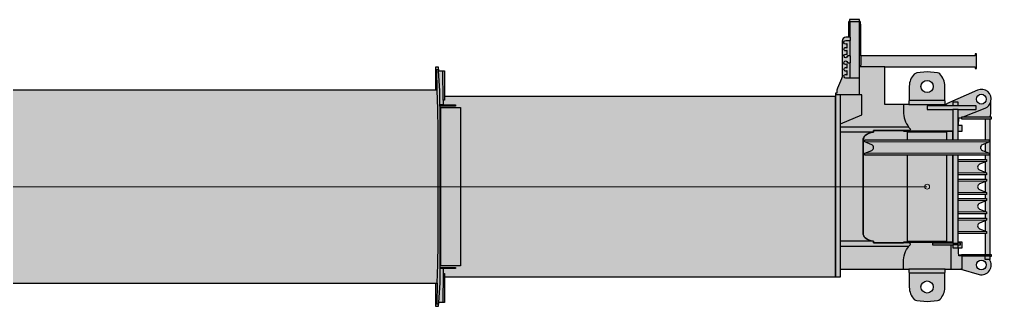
# Model space of a CAD drawing. Header units: millimetres. Extents: x -5857 to 16265, y -14438 to 14649.
# Drawn here: x 12288 to 16264, y -10490 to -9316 of the extents above; entities that cross this region are included whole.
import ezdxf

# ---------------------------------------------------------------- set-up
doc = ezdxf.new("R2010")
doc.units = ezdxf.units.MM
doc.set_wipeout_variables(frame=1)
doc.layers.add('Техника Кран LTM 1230-5.1', color=250, linetype='Continuous')
doc.layers.add('Техника Кран LTM 1230-5.1 Штрих', color=7, linetype='Continuous', true_color=0xffe699)

# ---------------------------------------------------------------- blocks, each defined once
blk = doc.blocks.new('LTM 1230-5.1-20230729.074621')
at = {"color": 0, "linetype": 'ByBlock', "lineweight": -2, "ltscale": 30, "transparency": 16777216}
blk.add_wipeout([(253.9999999999855, 31.5), (253.9999999999273, 23.056814438217714), (226.21622752439006, 11.548399064959085), (226.21622752439006, 11.548399064959085), (220.60656082058833, 6.94452460943927), (218.49999999999127, 8.679421625856776e-10), (220.60656082111345, -6.944524607544224), (226.21622752526315, -11.548399062639874), (226.21622752526315, -11.548399062639874), (253.9999999999273, -23.056814438217828), (253.9999999999855, -31.5), (5.684341886080802e-14, -31.5), (-253.9999999999854, -31.5), (-253.99999999992718, -23.056814438217828), (-226.21622752526304, -11.548399062639874), (-226.21622752526304, -11.548399062639874), (-220.60656082111333, -6.944524607544224), (-218.49999999999116, 8.679421625856776e-10), (-220.60656082058821, 6.94452460943927), (-226.21622752438995, 11.548399064959085), (-226.21622752438995, 11.548399064959085), (-253.99999999992718, 23.056814438217714), (-253.9999999999854, 31.5), (5.684341886080802e-14, 31.5)], dxfattribs=at)
at = {"layer": 'Техника Кран LTM 1230-5.1 Штрих', "ltscale": 30, "transparency": 16777216}
h = blk.add_hatch(color=256, dxfattribs=at)
h.dxf.hatch_style = 1
h.set_gradient(color1=(132, 132, 132), tint=1, name='CYLINDER')
edge = h.paths.add_edge_path()
edge.add_line((0, 31.5), (253.9999999999854, 31.5))
edge.add_line((253.9999999999854, 31.5), (253.9999999999272, 23.05681443821777))
edge.add_line((253.9999999999272, 23.05681443821777), (226.21622752439, 11.54839906495909))
edge.add_arc((231.000000001994, 1.340443931529807e-09), 12.50000000200278, 112.5011389862926, 247.4988610180393)
edge.add_line((226.2162275252631, -11.54839906263987), (253.9999999999272, -23.05681443821777))
edge.add_line((253.9999999999272, -23.05681443821777), (253.9999999999854, -31.5))
edge.add_line((253.9999999999854, -31.5), (0, -31.5))
edge.add_line((0, -31.5), (-253.9999999999854, -31.5))
edge.add_line((-253.9999999999854, -31.5), (-253.9999999999272, -23.05681443821777))
edge.add_line((-253.9999999999272, -23.05681443821777), (-226.2162275252631, -11.54839906263987))
edge.add_arc((-231.000000001994, 1.340443931529807e-09), 12.50000000200278, 292.5011389819608, 427.4988610137075)
edge.add_line((-226.21622752439, 11.54839906495909), (-253.9999999999272, 23.05681443821777))
edge.add_line((-253.9999999999272, 23.05681443821777), (-253.9999999999854, 31.5))
edge.add_line((-253.9999999999854, 31.5), (0, 31.5))
at = {"color": 0, "linetype": 'ByBlock', "lineweight": -2, "ltscale": 30, "transparency": 16777216}
blk.add_lwpolyline([(0, 31.5), (253.9999999999854, 31.5), (253.9999999999272, 23.05681443821777), (226.21622752439, 11.54839906495909, 0.668164260882119), (226.2162275252631, -11.54839906263987), (253.9999999999272, -23.05681443821777), (253.9999999999854, -31.5), (0, -31.5), (-253.9999999999854, -31.5), (-253.9999999999272, -23.05681443821777), (-226.2162275252631, -11.54839906263987, 0.668164260882119), (-226.21622752439, 11.54839906495909), (-253.9999999999272, 23.05681443821777), (-253.9999999999854, 31.5)], format="xyb", close=True, dxfattribs=at)
at = {"color": 0, "linetype": 'ByBlock', "lineweight": 9, "ltscale": 30, "transparency": 16777216}
for points in [[(-253.9999999999272, 23.05681443821777), (253.9999999999272, 23.05681443821777)], [(253.9999999999272, -23.05681443821777), (-253.9999999999272, -23.05681443821777)]]:
    blk.add_lwpolyline(points, dxfattribs=at)
blk = doc.blocks.new('LTM 1230-5.1-20221114.232246')
at = {"color": 0, "linetype": 'ByBlock', "lineweight": -2, "ltscale": 30, "transparency": 16777216}
blk.add_wipeout([(-236.9697265625, -277.9999915808439), (-236.9697265625, 277.9999915808439), (-258.26953125, 277.9999915808439), (-258.26953125, -277.9999915808439)], dxfattribs=at)
at = {"layer": 'Техника Кран LTM 1230-5.1 Штрих', "ltscale": 30, "transparency": 16777216}
h = blk.add_hatch(color=256, dxfattribs=at)
h.dxf.hatch_style = 1
h.paths.add_polyline_path([(-258.26953125, -277.9999915808439), (-236.9697265625, -277.9999915808439), (-236.9697265625, 277.9999915808439), (-258.26953125, 277.9999915808439)])
at = {"color": 0, "linetype": 'ByBlock', "lineweight": -2, "ltscale": 30, "transparency": 16777216}
blk.add_lwpolyline([(-258.26953125, -277.9999915808439), (-236.9697265625, -277.9999915808439), (-236.9697265625, 277.9999915808439), (-258.26953125, 277.9999915808439)], close=True, dxfattribs=at)
blk.add_blockref('LTM 1230-5.1-20230729.074621', (11.70703125, -79.9999999999527), dxfattribs=at)
blk.add_blockref('LTM 1230-5.1-20230729.074621', (11.70703125, 4.729372449219227e-11), dxfattribs=at)
blk.add_blockref('LTM 1230-5.1-20230729.074621', (11.70703125, 80.0000000000473), dxfattribs=at)
blk.add_blockref('LTM 1230-5.1-20230729.074621', (11.70703125, 160.0000000000473), dxfattribs=at)
blk.add_wipeout([(96.84960937499254, 227.0000000000473), (96.84960937499254, 229.99999997769555), (218.8224313895751, 230.0000000003365), (218.8224313895751, 222.64654957302628), (218.8224313895751, 222.64654957302628), (228.09325603468986, 221.53556530000787), (237.05475505313532, 218.913731781533), (245.4624577391767, 214.8525729322082), (253.08700101354933, 209.46287762426437), (253.08700101354933, 209.46287762426618), (253.08700101354933, 209.46287762426618), (256.65998275921976, 205.25454405990968), (259.31464694497464, 200.41418994020387), (260.94274204177765, 195.13919455637006), (261.47787781267635, 189.64466094101772), (261.47787781267635, 189.64466094101044), (261.4778778126764, -189.6446609410159), (261.4778778126764, -189.6446609410159), (260.9427420417777, -195.13919455636278), (259.314646945022, -200.4141899401984), (256.6599827592198, -205.25454405990786), (253.08700101354938, -209.46287762426618), (253.08700101354938, -209.46287762426618), (245.46245773917676, -214.85257293221002), (237.05475505313538, -218.91373178154208), (228.09325603468992, -221.5355653000188), (218.82243138957514, -222.64654957302992), (218.82243138957514, -222.64654957302446), (218.82243138957514, -230.00000000033833), (96.8496093749926, -229.99999997769737), (96.8496093749926, -227.0000000000491), (-143.55742313194074, -226.9979910242473), (-143.55742313194074, -250.00053141628814), (-128.6418624969521, -250.00053141628814), (-129.9274299401569, -281.9999999996671), (-138.51358729741526, -281.9999999996671), (-140.11654868700873, -281.9206749876648), (-140.11654868700873, -277.9999999996726), (-263.62011718752194, -277.9999999999509), (-263.62011718752194, -283.9999999999509), (-258.2695312500165, -283.9999999999509), (-258.26953398196576, -288.3551638498466), (-259.9667968750274, -288.3551635741733), (-259.9667968750274, -292.9551696776871), (-258.70898437501467, -292.9551696776871), (-260.7773437500092, -297.9062499999527), (-261.20326121192204, -302.4999999996744), (-261.20326121192204, -349.03990422629795), (-261.20326121192204, -349.03990422629795), (-261.97773400515155, -363.1952970651146), (-257.7513669628189, -376.7272140081077), (-249.05824432679776, -387.925632350205), (-236.99691238213575, -395.3754126321055), (-223.09155662039132, -398.13512922405425), (-209.09939105455135, -395.85603789036213), (-206.02589094518055, -394.6224076770868), (-79.40735759474967, -338.99999999967076), (-79.40735759474967, -336.4999999999527), (-74.50000000000921, -336.4999999999527), (-74.50000000000921, -349.2499999999527), (-72.7499999999892, -352.2810974120621), (-72.7499999999892, -410.6602478026889), (-72.7499999999892, -410.6602478026889), (-71.3831294001285, -424.55495381601577), (-67.34102943516893, -437.91880873541777), (-60.777948315499195, -450.2418423168874), (-51.94433593749829, -461.05380249019254), (-51.94433593749829, -461.0538024901871), (-51.94433593749829, -461.0538024901871), (-49.88802220452646, -462.55425999742147), (-47.63775889766122, -463.74426585843867), (-45.24007952452495, -464.59921177667457), (-42.74456603006012, -465.1014182066865), (-42.74456603006012, -465.1014182067138), (1.4449205601089582e-11, -469.9999999999527), (42.39951900758013, -465.1014182067138), (42.39951900758013, -465.1014182067138), (45.196040107328265, -464.5163496129626), (47.85856981768837, -463.4801203611423), (50.31486003938142, -462.02084867037047), (52.49825900930035, -460.17813207282234), (52.49825900930035, -460.17813207282234), (61.1428677829498, -449.54644614883546), (67.54779560432132, -437.43286261469075), (71.46702057813661, -424.30268051237726), (72.75000000001808, -410.66024780268344), (72.75000000001808, -410.6602478026889), (72.75000000001808, -352.2810974120621), (74.49999999999079, -349.2499999999527), (74.49999999999079, -336.4999999999527), (172.928603525428, -336.5305923769847), (172.88133370062485, -490.7526855468295), (-196.84863281393893, -490.7527502564317), (-196.84863281393893, -483.00268533009694), (-201.84891473398795, -483.00268533009694), (-201.80529508852132, -543.0062404242235), (-196.848632813335, -543.0026371735366), (-196.8486328096661, -535.252685326408), (271.1430638067685, -535.2526855468277), (271.14324884161755, -665.1316640972691), (272.3885251385563, -665.1316640972691), (272.4769320323375, -671.6999999996624), (272.4769320323375, -671.6999999996624), (272.6168883278296, -673.7124608310223), (273.4495666315651, -675.5499137432926), (274.8705152371676, -676.9818674515591), (276.7014894300409, -677.8286967540098), (276.7014894300409, -683.9999999996617), (316.8773678732577, -683.9999999996617), (316.87752589097903, -677.7387411747059), (316.87752589097903, -677.7387411747059), (318.61027041081974, -677.0799506551193), (320.00723782089875, -675.8613897929135), (320.8952145499788, -674.2341510740025), (321.1640980864267, -672.3999999996759), (321.1640980864267, -672.3999999996631), (321.1831995909978, -610.9999999996635), (332.65651603181493, -610.9999999996635), (332.65651603181493, -610.9999999996635), (338.4034858548092, -609.8644886099846), (343.27725966524474, -606.6143536733598), (346.5344798496516, -601.7453121935359), (347.67834874826065, -595.9999999996908), (347.67834874826065, -595.9999999996617), (347.67834874826065, -448.8927368772529), (349.5191330615288, -440.5115733280163), (366.83724504806, -402.98842667131066), (368.6780293613282, -394.6072631220759), (368.6780293613282, -381.9999999999545), (374.9999999999999, -382.00000003188325), (374.9999999999998, 369), (354.4707031250125, 369), (354.4707031250125, 336.9999999402298), (74.49999999948139, 336.9999993392139), (74.49999997314424, 349.2500000000455), (72.75000000001799, 352.28109741215667), (72.75000000001798, 410.66024780277985), (72.75000000001798, 410.66024780277985), (71.40966969435955, 424.4372166922094), (67.43725492156751, 437.6969783032291), (60.981935220355595, 449.94157730291045), (52.28613281249797, 460.71118164067593), (52.28613281249797, 460.7111816406723), (52.28613281249797, 460.7111816406723), (50.11769681168858, 462.5253193828594), (47.68232202355626, 463.96134169419565), (45.045279403811726, 464.9807614600322), (42.277244847071195, 465.5562570119673), (42.277244847071195, 465.5562570120019), (1.433408880196973e-11, 470.0000000000473), (-42.744566030060234, 465.1014182073759), (-42.744566030060234, 465.1014182073759), (-45.5457544236126, 464.52611070242347), (-48.2121069655443, 463.4925734442968), (-50.669232682869044, 462.02964202052317), (-52.848578010633204, 460.17813207348445), (-52.848578010633204, 460.1781320734881), (-52.848578010633204, 460.1781320734881), (-60.9178609022258, 450.05461565774567), (-67.03655461800575, 438.64582526536105), (-71.00544519509297, 426.32321115182094), (-72.69531250000749, 413.4879760742606), (-72.69531250000749, 413.48797607426604), (-72.74999999998929, 352.28109741215667), (-74.5000000000093, 349.2500000000455), (-74.5000000000093, 337.00000000033833), (-137.36177802922995, 336.99997668541255), (-212.8045943374602, 358.8709555526002), (-212.8045943374602, 358.8709555526002), (-226.93398746210207, 359.7578368385912), (-240.47886984061572, 355.63928492838204), (-251.7229696468805, 347.0371614676533), (-259.2415471768693, 335.0414413804374), (-262.0819235938927, 321.1721021642006), (-259.8841948483061, 307.18652756584015), (-254.83112231480501, 297.34484886906466), (-258.26953125001654, 297.34484886906466), (-258.26953125001654, 284.00001311306914), (-263.620117187522, 284.0000000000473), (-263.6201171873801, 278.0000000000455), (-140.11654868700882, 278.0000000003365), (-140.11654868700882, 280.0000000003329), (-132.8996339495063, 280.0000000003329), (-132.8996339495063, 282.99999999180363), (-130.00468881343133, 283.0000000003256), (-128.8720703125202, 268.3553466797366), (-128.8720703125202, 249.99946858371004), (-143.5574231319408, 249.99946858371004), (-143.5574231319408, 226.99799102425095)], dxfattribs=at)
for points in [[(-141.7765862811939, 284.0000000077816), (-141.7765862811939, 337.0000000003165), (-137.3617780309869, 336.9999766859146)], [(-74.5, 337.0000000003383), (74.49999999947613, 336.9999993392157)], [(72.75, 352.2810974121567), (-72.74988384486642, 352.4110995470728)], [(354.470703125, 336.999999940228), (354.470703125, -375.9999999996617)], [(-258.26953125, 284.0000000001419), (-140.1165486869868, 284.0000000003311), (-140.1165486840182, 282.9999999705324), (-132.8996339495061, 282.999968305925)], [(-254.8311221517506, 297.3448486328598), (-236.9697265625, 297.3448486328598), (-236.9697265625, 284.0000131130691)], [(-140.1165486840182, 282.9999999705324), (-140.1158326384029, 280.0000000003347)], [(354.4707033608574, -256.7042606199466), (266.4734312916407, -294.4309805423873), (266.3099191040965, -375.9999999996617), (375, -375.9999999996617)], [(-258.26953125, -283.9999999999527), (-140.1165486869868, -283.9999999996689), (-140.1165836441214, -281.920673257755)], [(74.5, -336.4999999999527), (-74.5, -336.4999999999527)], [(-72.75, -352.2810974120621), (72.75, -352.2810974120621)], [(316.476137430931, -507.1999999996624), (316.476137430931, -444.4999999996617)], [(172.8813337006141, -490.7526855468277), (276.7016489585512, -490.7526855468277)], [(271.1430638067541, -535.2526855468277), (271.1432488416322, -497.1316640972691), (272.44666208321, -497.1316640972691), (272.4836316893925, -494.0640442236217), (276.6573677302222, -494.0640442236217)], [(316.476137430931, -597.4999999996617), (316.476137430931, -534.7999999996646)]]:
    blk.add_lwpolyline(points, dxfattribs=at)
for points in [[(-141.7763039658312, -284.0535893109954), (-147.3868915636558, -285.1300379249988), (-237.024080496165, -320.8400505667742, 0.2461658912013221), (-261.2032612119219, -349.0399042262979)], [(276.6573677302222, -375.9999999996617), (276.6573677302222, -672.4142052718998, 0.4870617645062385), (278.0863718092442, -673.9999999996617), (314.8858121217345, -673.9999999996617, 0.5025152644629945), (316.476137430931, -671.6999999996624), (316.476137430931, -610.9999999996617)], [(276.6573677302222, -444.4999999996617), (332.6565160318278, -444.4999999996617, -1.339730992511446), (328.5799261723878, -458.2816729238584, 0.7154540824540643), (326.6566072852584, -458.8738635420959), (326.6566072852584, -472.7261364572296, 0.5909922182025573), (328.2668792739278, -473.5348262857478, -1.970494720232043), (328.2668792739278, -485.6651737135726, 0.6109302970701614), (326.6566072852584, -486.4738635420981), (326.6566072852584, -500.3261364572281, 0.7181988179825557), (328.595251088962, -500.9178894274337, -3.322957010158531), (325.3078909639153, -508.5304195818571, 0.425002291993353), (324.2156729016569, -507.1999999996624), (312.6568202098715, -507.1999999996624), (312.6568202098715, -534.7999999996646), (324.2156729016569, -534.7999999996646, 0.4276804889178862), (325.3078909639153, -533.4695804174662, -3.478234069211507), (328.2448184240493, -540.8651737135733, 0.6179566992368732), (326.6566072852584, -541.6738635420952), (326.6566072852584, -555.5261364572289, 0.7184867800520836), (328.595251088962, -556.1178894274526, -1.841612283866139), (328.579926172446, -568.681672923889, 0.7154540824862885), (326.6566072852584, -569.2738635420974), (326.6566072852584, -583.1261364572274, 0.590726420549461), (328.2668792739278, -583.9348262857493, -1.375955761628083), (332.6565160318278, -597.4999999996617), (312.6568202098715, -597.4999999996617), (312.6568202098715, -610.9999999996617), (321.1831995910034, -610.9999999996617)]]:
    blk.add_lwpolyline(points, format="xyb", dxfattribs=at)
for centre, radius in [((0, 410), 25), ((-222.1938414188335, 320), 20), ((-222.1541183973895, -358), 20), ((0, -410), 25)]:
    blk.add_circle(centre, radius, dxfattribs=at)
blk.add_wipeout([(261.4778778126929, 189.86620766011492), (260.90952479936584, 195.30200069747514), (259.27125127878287, 200.51610953451802), (256.62853548185706, 205.3001375768115), (253.08700101356922, 209.46287762426834), (253.08700101356922, 209.46287762426834), (245.46245773916027, 214.85257293220968), (237.0547550531524, 218.9137317815381), (228.09325603472942, 221.5355653000106), (218.82243138959169, 222.6465495730264), (218.82243138959169, 222.6465495730264), (218.82243138959174, 230.00000000033845), (96.84960937500001, 229.99999997769555), (96.84960937500001, 227.0000000000474), (-105.673828125, 226.99830760078487), (-105.673828125, -226.99830760078473), (96.84960937500001, -227.00000000004724), (96.84960937500001, -229.9999999776955), (218.82243138959174, -230.0000000003383), (218.82243138959169, -222.64654957302622), (218.82243138959169, -222.64654957302622), (228.09325603472917, -221.53556530001063), (237.0547550531519, -218.91373178153825), (245.4624577391596, -214.8525729322101), (253.08700101356843, -209.46287762426897), (253.08700101356862, -209.4628776242689), (253.08700101356862, -209.4628776242689), (256.65998275920515, -205.254544059908), (259.31464694501494, -200.4141899402016), (260.94274204177975, -195.13919455636767), (261.4778778126929, -189.64466094101243), (261.4778778126929, -189.64466094101243)], dxfattribs=at)
at = {"layer": 'Техника Кран LTM 1230-5.1 Штрих', "ltscale": 30, "transparency": 16777216}
h = blk.add_hatch(color=256, dxfattribs=at)
h.dxf.hatch_style = 1
edge = h.paths.add_edge_path()
edge.add_line((-143.5574231319479, 226.997991024251), (96.849609375, 227.0000000000473))
edge.add_line((96.849609375, 227.0000000000473), (96.849609375, 229.9999999776956))
edge.add_line((96.849609375, 229.9999999776956), (218.8224313895917, 230.0000000003383))
edge.add_line((218.8224313895917, 230.0000000003383), (218.8224313895917, 222.6465495730263))
edge.add_arc((216.7543870596659, 166.1527578124678), 56.53163110008308, 50.00690343618419, 87.90353375994061, ccw=False)
edge.add_arc((234.1399799945624, 189.7554343005633), 27.33812224443608, -0.23216164211089563, 46.126994523409394, ccw=False)
edge.add_line((261.4778778126929, 189.6446609410123), (261.4778778126929, -189.6446609410123))
edge.add_arc((234.1399799945624, -189.7554343005633), 27.33812224443608, -46.126994523409394, 0.23216164211089563, ccw=False)
edge.add_arc((216.7543870596659, -166.1527578124678), 56.53163110008307, 272.0964662400594, 309.9930965638158, ccw=False)
edge.add_line((218.8224313895917, -222.6465495730263), (218.8224313895917, -230.0000000003383))
edge.add_line((218.8224313895917, -230.0000000003383), (96.849609375, -229.9999999776956))
edge.add_line((96.849609375, -229.9999999776956), (96.849609375, -227.0000000000473))
edge.add_line((96.849609375, -227.0000000000473), (-143.5574231319479, -226.9979910242473))
edge.add_line((-143.5574231319479, -226.9979910242473), (-143.5574231319479, -250.0005314162881))
edge.add_line((-143.5574231319479, -250.0005314162881), (-128.6418624969665, -250.0005314162881))
edge.add_line((-128.6418624969665, -250.0005314162881), (-129.9274299401441, -281.9999999996653))
edge.add_line((-129.9274299401441, -281.9999999996653), (-138.513587297406, -281.9999999996653))
edge.add_line((-138.513587297406, -281.9999999996653), (-140.1165486869868, -281.9206749876648))
edge.add_line((-140.1165486869868, -281.9206749876648), (-140.1165486869868, -277.9999999996689))
edge.add_line((-140.1165486869868, -277.9999999996689), (-263.6201171875, -277.9999999999527))
edge.add_line((-263.6201171875, -277.9999999999527), (-263.6201171875, -283.9999999999527))
edge.add_line((-263.6201171875, -283.9999999999527), (-258.26953125, -283.9999999999527))
edge.add_line((-258.26953125, -283.9999999999527), (-258.2695339819766, -288.3551638498429))
edge.add_line((-258.2695339819766, -288.3551638498429), (-259.966796875, -288.3551635741715))
edge.add_line((-259.966796875, -288.3551635741715), (-259.966796875, -292.9551696776871))
edge.add_line((-259.966796875, -292.9551696776871), (-258.708984375, -292.9551696776871))
edge.add_line((-258.708984375, -292.9551696776871), (-260.77734375, -297.9062499999527))
edge.add_line((-260.77734375, -297.9062499999527), (-261.2032612119219, -302.4999999996689))
edge.add_line((-261.2032612119219, -302.4999999996689), (-261.2032612119219, -349.0399042262979))
edge.add_arc((-222.4046048886218, -358.2615473475055), 39.87949892298641, 166.6300494515628, 294.2491363309113)
edge.add_line((-206.0258909451659, -394.6224076770814), (-79.40735759475501, -338.9999999996689))
edge.add_line((-79.40735759475501, -338.9999999996689), (-79.40735759475501, -336.4999999999527))
edge.add_line((-79.40735759475501, -336.4999999999527), (-74.5, -336.4999999999527))
edge.add_line((-74.5, -336.4999999999527), (-74.5, -349.2499999999527))
edge.add_line((-74.5, -349.2499999999527), (-72.75, -352.2810974120621))
edge.add_line((-72.75, -352.2810974120621), (-72.75, -410.6602478026871))
edge.add_arc((-1.278299692497804, -410.6439127571273), 71.47170217421105, 180.0130951012556, 224.8548014028867)
edge.add_arc((-40.50902560826047, -447.5414663371592), 17.70168214149257, 229.7592061495156, 262.7447586153458)
edge.add_line((-42.74456603004364, -465.101418206712), (0, -469.9999999999527))
edge.add_line((0, -469.9999999999527), (42.39951900759479, -465.101418206712))
edge.add_arc((40.25811012537382, -447.8899100343482), 17.34421072197291, 277.0921397609003, 314.8877061446975)
edge.add_arc((2.83507030853341, -410.9667611079901), 69.91560157911138, 315.2618172893326, 360.251188212911)
edge.add_line((72.75, -410.6602478026871), (72.75, -352.2810974120621))
edge.add_line((72.75, -352.2810974120621), (74.5, -349.2499999999527))
edge.add_line((74.5, -349.2499999999527), (74.5, -336.4999999999527))
edge.add_line((74.5, -336.4999999999527), (172.9286035254481, -336.5305923769847))
edge.add_line((172.9286035254481, -336.5305923769847), (172.8813337006141, -490.7526855468277))
edge.add_line((172.8813337006141, -490.7526855468277), (-196.8486328139552, -490.7527502564299))
edge.add_line((-196.8486328139552, -490.7527502564299), (-196.8486328139552, -483.0026853300988))
edge.add_line((-196.8486328139552, -483.0026853300988), (-201.8489147339715, -483.0026853300988))
edge.add_line((-201.8489147339715, -483.0026853300988), (-201.805295088503, -543.0062404242235))
edge.add_line((-201.805295088503, -543.0062404242235), (-196.8486328133149, -543.0026371735366))
edge.add_line((-196.8486328133149, -543.0026371735366), (-196.8486328096478, -535.2526853264062))
edge.add_line((-196.8486328096478, -535.2526853264062), (271.1430638067541, -535.2526855468277))
edge.add_line((271.1430638067541, -535.2526855468277), (271.1432488416322, -665.1316640972691))
edge.add_line((271.1432488416322, -665.1316640972691), (272.3885251385509, -665.1316640972691))
edge.add_line((272.3885251385509, -665.1316640972691), (272.4769320323248, -671.6999999996624))
edge.add_arc((278.1391972163124, -672.3173156276773), 5.695816499711821, 173.7780311990478, 255.3795524556786)
edge.add_line((276.7014894300373, -677.828696754008), (276.7014894300373, -683.9999999996617))
edge.add_line((276.7014894300373, -683.9999999996617), (316.8773678732687, -683.9999999996617))
edge.add_line((316.8773678732687, -683.9999999996617), (316.8775258910027, -677.738741174704))
edge.add_arc((315.9022281020823, -672.5654029777431), 5.264469002397858, 280.6763163842311, 361.8004574472844)
edge.add_line((321.1640980864177, -672.3999999996631), (321.1831995910034, -610.9999999996617))
edge.add_line((321.1831995910034, -610.9999999996617), (332.6565160318278, -610.9999999996617))
edge.add_arc((332.678435382115, -596.0001026485442), 14.99991336648246, 269.9162737358937, 360.0003920921138)
edge.add_line((347.6783487482462, -595.9999999996617), (347.6783487482462, -448.8927368772529))
edge.add_line((347.6783487482462, -448.8927368772529), (349.5191330615198, -440.5115733280145))
edge.add_line((349.5191330615198, -440.5115733280145), (366.837245048082, -402.9884266713088))
edge.add_line((366.837245048082, -402.9884266713088), (368.6780293613556, -394.6072631220741))
edge.add_line((368.6780293613556, -394.6072631220741), (368.6780293613556, -381.9999999999527))
edge.add_line((368.6780293613556, -381.9999999999527), (375, -382.0000000318832))
edge.add_line((375, -382.0000000318832), (375, 369))
edge.add_line((375, 369), (354.470703125, 369))
edge.add_line((354.470703125, 369), (354.470703125, 336.999999940228))
edge.add_line((354.470703125, 336.999999940228), (74.49999999947613, 336.9999993392157))
edge.add_line((74.49999999947613, 336.9999993392157), (74.49999997316627, 349.2500000000473))
edge.add_line((74.49999997316627, 349.2500000000473), (72.75, 352.2810974121567))
edge.add_line((72.75, 352.2810974121567), (72.75, 410.6602478027817))
edge.add_arc((1.321430316431702, 410.6648062743454), 71.42856982902595, 359.9963434633727, 404.4791183273452)
edge.add_arc((40.15773857839318, 448.4171639638843), 17.26965017987024, 45.38855207328623, 82.95030800636536)
edge.add_line((42.27724484709324, 465.5562570120019), (0, 470.0000000000473))
edge.add_line((0, 470.0000000000473), (-42.74456603004364, 465.1014182073777))
edge.add_arc((-40.7129111072328, 448.1020471299266), 17.12034575451857, 96.81529508222432, 135.1409971473354)
edge.add_arc((-1.007111832736825, 410.5784780613525), 71.74721801991308, 136.2660099832128, 177.6759004113846)
edge.add_line((-72.6953125, 413.487976074266), (-72.75, 352.2810974121567))
edge.add_line((-72.75, 352.2810974121567), (-74.5, 349.2500000000473))
edge.add_line((-74.5, 349.2500000000473), (-74.5, 337.0000000003383))
edge.add_line((-74.5, 337.0000000003383), (-137.3617780292407, 336.9999766854125))
edge.add_line((-137.3617780292407, 336.9999766854125), (-212.8045943374746, 358.8709555526002))
edge.add_arc((-222.3210064741557, 320.2547681177986), 39.77149773336308, 76.15611665361716, 215.1724008997859)
edge.add_line((-254.8311223147903, 297.3448488690665), (-258.26953125, 297.3448488690665))
edge.add_line((-258.26953125, 297.3448488690665), (-258.26953125, 284.0000131130691))
edge.add_line((-258.26953125, 284.0000131130691), (-263.6201171875, 284.0000000000473))
edge.add_line((-263.6201171875, 284.0000000000473), (-263.6201171873836, 278.0000000000473))
edge.add_line((-263.6201171873836, 278.0000000000473), (-140.1165486869868, 278.0000000003347))
edge.add_line((-140.1165486869868, 278.0000000003347), (-140.1165486869868, 280.0000000003347))
edge.add_line((-140.1165486869868, 280.0000000003347), (-132.8996339495061, 280.0000000003347))
edge.add_line((-132.8996339495061, 280.0000000003347), (-132.8996339495061, 282.9999999918))
edge.add_line((-132.8996339495061, 282.9999999918), (-130.0046888134093, 283.0000000003311))
edge.add_line((-130.0046888134093, 283.0000000003311), (-128.8720703125, 268.3553466797348))
edge.add_line((-128.8720703125, 268.3553466797348), (-128.8720703125, 249.9994685837119))
edge.add_line((-128.8720703125, 249.9994685837119), (-143.5574231319479, 249.9994685837119))
edge.add_line((-143.5574231319479, 249.9994685837119), (-143.5574231319479, 226.997991024251))
edge = h.paths.add_edge_path(flags=16)
edge.add_arc((0, 410), 25, 0, 360)
edge = h.paths.add_edge_path(flags=16)
edge.add_arc((-222.1938414188335, 320), 20, 0, 360)
edge = h.paths.add_edge_path(flags=16)
edge.add_arc((-222.1541183973895, -358), 20, 0, 360)
edge = h.paths.add_edge_path(flags=16)
edge.add_arc((0, -410), 25, 0, 360)
h = blk.add_hatch(color=256, dxfattribs=at)
h.dxf.hatch_style = 1
edge = h.paths.add_edge_path()
edge.add_arc((234.1399799945618, 189.7554343005631), 27.33812224443664, 0.2321616421106354, 46.12699452340888)
edge.add_arc((216.7543870596656, 166.1527578124672), 56.53163110008369, 50.00690343618437, 87.90353375994033)
edge.add_line((218.8224313895917, 222.6465495730263), (218.8224313895917, 230.0000000003383))
edge.add_line((218.8224313895917, 230.0000000003383), (96.849609375, 229.9999999776956))
edge.add_line((96.849609375, 229.9999999776956), (96.849609375, 227.0000000000473))
edge.add_line((96.849609375, 227.0000000000473), (-105.673828125, 226.9983076007848))
edge.add_line((-105.673828125, 226.9983076007848), (-105.673828125, -226.9983076007848))
edge.add_line((-105.673828125, -226.9983076007848), (96.849609375, -227.0000000000473))
edge.add_line((96.849609375, -227.0000000000473), (96.849609375, -229.9999999776956))
edge.add_line((96.849609375, -229.9999999776956), (218.8224313895917, -230.0000000003383))
edge.add_line((218.8224313895917, -230.0000000003383), (218.8224313895917, -222.6465495730263))
edge.add_arc((216.7543870596652, -166.1527578124659), 56.53163110008498, 272.0964662400601, 309.9930965638152)
edge.add_arc((234.1399799945637, -189.7554343005639), 27.33812224443477, 313.8730054765895, 360.232161642112)
edge.add_line((261.4778778126929, -189.6446609410123), (261.4778778126929, 189.866207660114))
at = {"color": 0, "linetype": 'ByBlock', "lineweight": -2, "ltscale": 30, "transparency": 16777216}
blk.add_lwpolyline([(-143.5574231319479, 226.997991024251), (96.849609375, 227.0000000000473), (96.849609375, 229.9999999776956), (218.8224313895917, 230.0000000003383), (218.8224313895917, 222.6465495730263, -0.1668789781553347), (253.0870010135695, 209.462877624268, -0.2050848029733211), (261.4778778126929, 189.6446609410123), (261.4778778126929, -189.6446609410123, -0.2050848029733211), (253.0870010135695, -209.462877624268, -0.1668789781553347), (218.8224313895917, -222.6465495730263), (218.8224313895917, -230.0000000003383), (96.849609375, -229.9999999776956), (96.849609375, -227.0000000000473), (-143.5574231319479, -226.9979910242473), (-143.5574231319479, -250.0005314162881), (-128.6418624969665, -250.0005314162881), (-129.9274299401441, -281.9999999996653), (-138.513587297406, -281.9999999996653), (-140.1165486869868, -281.9206749876648), (-140.1165486869868, -277.9999999996689), (-263.6201171875, -277.9999999999527), (-263.6201171875, -283.9999999999527), (-258.26953125, -283.9999999999527), (-258.2695339819766, -288.3551638498429), (-259.966796875, -288.3551635741715), (-259.966796875, -292.9551696776871), (-258.708984375, -292.9551696776871), (-260.77734375, -297.9062499999527), (-261.2032612119219, -302.4999999996689), (-261.2032612119219, -349.0399042262979, 0.6225607346760897), (-206.0258909451659, -394.6224076770814), (-79.40735759475501, -338.9999999996689), (-79.40735759475501, -336.4999999999527), (-74.5, -336.4999999999527), (-74.5, -349.2499999999527), (-72.75, -352.2810974120621), (-72.75, -410.6602478026871, 0.198194451547759), (-51.9443359375, -461.0538024901871, 0.1449287355455442), (-42.74456603004364, -465.101418206712), (0, -469.9999999999527), (42.39951900759479, -465.101418206712, 0.1664257563283853), (52.49825900932774, -460.1781320728223, 0.1988641547276616), (72.75, -410.6602478026871), (72.75, -352.2810974120621), (74.5, -349.2499999999527), (74.5, -336.4999999999527), (172.9286035254481, -336.5305923769847), (172.8813337006141, -490.7526855468277), (-196.8486328139552, -490.7527502564299), (-196.8486328139552, -483.0026853300988), (-201.8489147339715, -483.0026853300988), (-201.805295088503, -543.0062404242235), (-196.8486328133149, -543.0026371735366), (-196.8486328096478, -535.2526853264062), (271.1430638067541, -535.2526855468277), (271.1432488416322, -665.1316640972691), (272.3885251385509, -665.1316640972691), (272.4769320323248, -671.6999999996624, 0.3719042221487494), (276.7014894300373, -677.828696754008), (276.7014894300373, -683.9999999996617), (316.8773678732687, -683.9999999996617), (316.8775258910027, -677.738741174704, 0.3695349895534137), (321.1640980864177, -672.3999999996631), (321.1831995910034, -610.9999999996617), (332.6565160318278, -610.9999999996617, 0.4146436366943902), (347.6783487482462, -595.9999999996617), (347.6783487482462, -448.8927368772529), (349.5191330615198, -440.5115733280145), (366.837245048082, -402.9884266713088), (368.6780293613556, -394.6072631220741), (368.6780293613556, -381.9999999999527), (375, -382.0000000318832), (375, 369), (354.470703125, 369), (354.470703125, 336.999999940228), (74.49999999947613, 336.9999993392157), (74.49999997316627, 349.2500000000473), (72.75, 352.2810974121567), (72.75, 410.6602478027817, 0.1965673020718822), (52.2861328125, 460.7111816406723, 0.165377486637843), (42.27724484709324, 465.5562570120019), (0, 470.0000000000473), (-42.74456603004364, 465.1014182073777, 0.1688038979972262), (-52.84857801062753, 460.1781320734881, 0.1826770235127851), (-72.6953125, 413.487976074266), (-72.75, 352.2810974121567), (-74.5, 349.2500000000473), (-74.5, 337.0000000003383), (-137.3617780292407, 336.9999766854125), (-212.8045943374746, 358.8709555526002, 0.6938299376172223), (-254.8311223147903, 297.3448488690665), (-258.26953125, 297.3448488690665), (-258.26953125, 284.0000131130691), (-263.6201171875, 284.0000000000473), (-263.6201171873836, 278.0000000000473), (-140.1165486869868, 278.0000000003347), (-140.1165486869868, 280.0000000003347), (-132.8996339495061, 280.0000000003347), (-132.8996339495061, 282.9999999918), (-130.0046888134093, 283.0000000003311), (-128.8720703125, 268.3553466797348), (-128.8720703125, 249.9994685837119), (-143.5574231319479, 249.9994685837119)], format="xyb", close=True, dxfattribs=at)
for points in [[(96.849609375, 336.5000000000473), (96.849609375, 299.4741230345935, -0.169885758803425), (68.17606456245994, 235.9000000003398), (70.98501018359093, 230.000000000342), (96.849609375, 229.9999999776956)], [(96.849609375, -336.50000000004), (96.849609375, -299.4741230345862, 0.169885758803425), (68.17606456245994, -235.9000000003325), (70.98501018359093, -230.0000000003347), (96.849609375, -229.9999999776883)]]:
    blk.add_lwpolyline(points, format="xyb", dxfattribs=at)
for points in [[(76.59505233698292, 243.7814077600597), (354.470703125, 243.7814077600597)], [(218.8224313895917, 222.6465495730263), (354.470703125, 222.6465495730263)], [(218.8224313895917, -222.646549573019), (354.470703125, -222.646549573019)], [(76.59505233698292, -243.7814077600524), (354.470703125, -243.7814077600524)]]:
    blk.add_lwpolyline(points, dxfattribs=at)
blk.add_lwpolyline([(-79.5, 224.5000000000473), (79.5, 224.5000000000473), (79.5, -224.4999999999527), (-79.5, -224.4999999999527)], close=True, dxfattribs=at)
at = {"layer": 'Техника Кран LTM 1230-5.1 Штрих', "ltscale": 30, "transparency": 16777216}
blk.add_lwpolyline([(261.4778778126929, 189.866207660114, 0.2029744716107172), (253.0870010135695, 209.462877624268, 0.1668789781553328), (218.8224313895917, 222.6465495730263), (218.8224313895917, 230.0000000003383), (96.849609375, 229.9999999776956), (96.849609375, 227.0000000000473), (-105.673828125, 226.9983076007848), (-105.673828125, -226.9983076007848), (96.849609375, -227.0000000000473), (96.849609375, -229.9999999776956), (218.8224313895917, -230.0000000003383), (218.8224313895917, -222.6465495730263, 0.1668789781553287), (253.0870010135695, -209.462877624268, 0.2050848029733318), (261.4778778126929, -189.6446609410123), (261.4778778126929, 189.866207660114, 0.2029744716107172)], format="xyb", close=True, dxfattribs=at)
at = {"color": 0, "linetype": 'ByBlock', "lineweight": -2, "ltscale": 30, "transparency": 16777216}
blk.add_wipeout([(-105.673828125, 237.0000000003347), (-105.673828125, 250.5000000000473), (-126.97363281250003, 250.5000000000473), (-126.97363281250003, 237.00000246557465), (-136.3232421875, 237.0000000000473), (-136.3232421874418, 231.00000000004718), (-126.97363281250003, 230.99999988893614), (-126.97363281250003, -315.5000000011896), (-201.2646484375, -315.49999999995276), (-201.26464843738358, -330.49999999995276), (-126.97363281250003, -330.5000000369292), (-126.97363281250003, -345.4999999999527), (-105.673828125, -345.4999999999527), (-105.673828125, -330.5000001482805), (-0.8793749018223025, -330.499999999669), (-0.9565100969048359, -315.499999999669), (-105.673828125, -315.5000002416892), (-105.673828125, 230.99999968755935), (-22.7778463118011, 231.0000000003347), (-22.7778463118011, 237.0000000003347)], dxfattribs=at)
at = {"layer": 'Техника Кран LTM 1230-5.1 Штрих', "ltscale": 30, "transparency": 16777216}
h = blk.add_hatch(color=256, dxfattribs=at)
h.dxf.hatch_style = 1
h.paths.add_polyline_path([(-22.77784631180111, 237.0000000003347), (-105.673828125, 237.0000000003347), (-105.673828125, 250.5000000000473), (-126.9736328125, 250.5000000000473), (-126.9736328125, 237.0000024655747), (-136.3232421875, 237.0000000000473), (-136.3232421874418, 231.0000000000473), (-126.9736328125, 230.9999998889361), (-126.9736328125, -315.5000000011896), (-201.2646484375, -315.4999999999527), (-201.2646484373836, -330.4999999999527), (-126.9736328125, -330.5000000369291), (-126.9736328125, -345.4999999999527), (-105.673828125, -345.4999999999527), (-105.673828125, -330.5000001482804), (-0.8793749018223025, -330.4999999996689), (-0.9565100969048217, -315.4999999996689), (-105.673828125, -315.5000002416891), (-105.673828125, 230.9999996875595), (-22.77784631180111, 231.0000000003347)])
at = {"color": 0, "linetype": 'ByBlock', "lineweight": -2, "ltscale": 30, "transparency": 16777216}
for points in [[(-98.08878202666529, 337.0000000003165), (-98.08878202666529, 237.0000146098355)], [(-22.77784631180111, 237.0000000003347), (-105.673828125, 237.0000000003347), (-105.673828125, 250.5000000000473), (-126.9736328125, 250.5000000000473), (-126.9736328125, 237.0000024655747), (-136.3232421875, 237.0000000000473), (-136.3232421874418, 231.0000000000473), (-126.9736328125, 230.9999998889361), (-126.9736328125, -315.5000000011896), (-201.2646484375, -315.4999999999527), (-201.2646484373836, -330.4999999999527), (-126.9736328125, -330.5000000369291), (-126.9736328125, -345.4999999999527), (-105.673828125, -345.4999999999527), (-105.673828125, -330.5000001482804), (-0.8793749018223025, -330.4999999996689), (-0.9565100969048217, -315.4999999996689), (-105.673828125, -315.5000002416891), (-105.673828125, 230.9999996875595), (-22.77784631180111, 231.0000000003347), (-22.77784631180111, 237.0000000003347)], [(-126.9736328125, 237.0000024655747), (-105.673828125, 237.0000024655747)], [(-105.673828125, 230.9999996875595), (-126.9736328125, 230.9999996875595)], [(-126.9736328125, -315.5000000011896), (-105.6738300482393, -315.4935998203109)], [(-126.9736328125, -330.5000000369291), (-105.6738321374287, -330.5092447423885)]]:
    blk.add_lwpolyline(points, dxfattribs=at)
at = {"layer": 'Defpoints', "color": 0, "linetype": 'ByBlock', "lineweight": 5, "ltscale": 30, "transparency": 16777216}
blk.add_circle((0, 0), 10, dxfattribs=at)
at = {"color": 0, "linetype": 'ByBlock', "lineweight": -2, "ltscale": 30, "transparency": 16777216}
blk.add_blockref('LTM 1230-5.1-20230729.074621', (0, -159.9999999999527), dxfattribs=at)
blk = doc.blocks.new('LTM 1230-5.1-20240102.10123201')
at = {"color": 0, "linetype": 'ByBlock', "lineweight": -2, "ltscale": 30, "transparency": 16777216}
blk.add_wipeout([(-6.926469640981054, -317.47866790908324), (-7.78201599244494, -322.7066179805263), (-7.814879907644411, -329.9999999918074), (-71.95090230199281, -330.0000000000002), (-71.95090230199281, -335.0000000000002), (-20.65471151692327, -334.9999604450861), (-20.590874487068504, -354.32551900406565), (-27.211396760423668, -354.34738820265216), (-27.211396760423668, -473.8681778215253), (-2.0153202486690702, -473.8681778215399), (-1.1056163568865145, -490.00000000029127), (8.265341018850393, -490.00000000029127), (8.265341018850393, -395.0000000033399), (3.6142292660078965, -395.0000000033399), (0.4284815309219425, -317.5352541881441), (-5.684341886080802e-14, -232.1206461506082), (-5.684341886080802e-14, -2.2737367544323206e-13), (-5.684341886080802e-14, 232.12064615060808), (0.4284815309219425, 317.53525418814365), (3.6142292660078965, 395.00000000333944), (8.265341018850393, 395.00000000333944), (8.265341018850393, 490.0000000002908), (-1.1056163568865145, 490.0000000002908), (-2.0153202486690702, 473.86817782153935), (-27.211396760423668, 473.868177821525), (-27.211396760423668, 354.3473882026517), (-20.590874487068504, 354.3255190040652), (-20.65471151692327, 334.9999604450859), (-71.95090230199281, 334.9999999999998), (-71.95090230199281, 329.9999999999998), (-7.814879907644411, 329.99999999180704), (-7.78201599244494, 322.70661798052606), (-6.926469640981054, 317.4786679090828), (-6.926469640981054, -2.2737367544323206e-13)], dxfattribs=at)
for points in [[(8.265341018850393, 479.3291744085872), (-1.734247141226717, 479.3291744085872)], [(3.61422926600784, 395.0000000033396), (4.165509873127974, 479.3291744085872)], [(-20.59087448706856, 354.3255190040653), (-19.21172623237368, 473.8681778215322)], [(-20.59087448706856, -354.3255190040655), (-19.21172623237368, -473.8681778215324)], [(3.61422926600784, -395.0000000033398), (4.165509873127974, -479.3291744085874)], [(8.265341018850393, -479.3291744085874), (-1.734247141226717, -479.3291744085874)]]:
    blk.add_lwpolyline(points, dxfattribs=at)
blk.add_wipeout([(-91.95041402074281, 323.9999999999999), (-91.95041402074281, -324.0000000000001), (-11.951390583242812, -324.0000000000001), (-11.951390583242812, 323.9999999999999)], dxfattribs=at)
at = {"layer": 'Техника Кран LTM 1230-5.1 Штрих', "ltscale": 30, "transparency": 16777216}
h = blk.add_hatch(color=256, dxfattribs=at)
h.dxf.hatch_style = 1
h.paths.add_polyline_path([(-6.926469640980997, -8.526512829121202e-14), (-6.926469640980997, -317.4786679090831), (-7.782015992444997, -322.7066179805262), (-7.814879907644411, -329.9999999918074), (-71.95090230199281, -330.0000000000001), (-71.95090230199281, -335.0000000000001), (-20.65471151692333, -334.999960445086), (-20.59087448706856, -354.3255190040655), (-27.21139676042372, -354.347388202652), (-27.21139676042372, -473.8681778215251), (-2.01532024866907, -473.8681778215397), (-1.105616356886514, -490.0000000002912), (8.265341018850393, -490.0000000002912), (8.265341018850393, -395.0000000033398), (3.61422926600784, -395.0000000033398), (0.4284815309219425, -317.535254188144), (-5.684341886080801e-14, -232.1206461506082), (-5.684341886080801e-14, -8.526512829121202e-14), (-5.684341886080801e-14, 232.120646150608), (0.4284815309219425, 317.5352541881438), (3.61422926600784, 395.0000000033396), (8.265341018850393, 395.0000000033396), (8.265341018850393, 490.000000000291), (-1.105616356886514, 490.000000000291), (-2.01532024866907, 473.8681778215395), (-27.21139676042372, 473.868177821525), (-27.21139676042372, 354.3473882026518), (-20.59087448706856, 354.3255190040653), (-20.65471151692333, 334.9999604450858), (-71.95090230199281, 334.9999999999999), (-71.95090230199281, 329.9999999999999), (-7.814879907644411, 329.9999999918072), (-7.782015992444997, 322.7066179805259), (-6.926469640980997, 317.4786679090829)])
h = blk.add_hatch(color=256, dxfattribs=at)
h.dxf.hatch_style = 1
h.set_gradient(color1=(173, 173, 173), tint=1, name='CYLINDER')
h.paths.add_polyline_path([(-11.95139058324281, 323.9999999999999), (-91.95041402074281, 323.9999999999999), (-91.95041402074281, -324.0000000000001), (-11.95139058324281, -324.0000000000001)])
at = {"color": 0, "linetype": 'ByBlock', "lineweight": -2, "ltscale": 30, "transparency": 16777216}
for points in [[(-6.926469640980997, -8.526512829121202e-14), (-6.926469640980997, -317.4786679090831), (-7.782015992444997, -322.7066179805262), (-7.814879907644411, -329.9999999918074), (-71.95090230199281, -330.0000000000001), (-71.95090230199281, -335.0000000000001), (-20.65471151692333, -334.999960445086), (-20.59087448706856, -354.3255190040655), (-27.21139676042372, -354.347388202652), (-27.21139676042372, -473.8681778215251), (-2.01532024866907, -473.8681778215397), (-1.105616356886514, -490.0000000002912), (8.265341018850393, -490.0000000002912), (8.265341018850393, -395.0000000033398), (3.61422926600784, -395.0000000033398), (0.4284815309219425, -317.535254188144), (-5.684341886080801e-14, -232.1206461506082), (-5.684341886080801e-14, -8.526512829121202e-14), (-5.684341886080801e-14, 232.120646150608), (0.4284815309219425, 317.5352541881438), (3.61422926600784, 395.0000000033396), (8.265341018850393, 395.0000000033396), (8.265341018850393, 490.000000000291), (-1.105616356886514, 490.000000000291), (-2.01532024866907, 473.8681778215395), (-27.21139676042372, 473.868177821525), (-27.21139676042372, 354.3473882026518), (-20.59087448706856, 354.3255190040653), (-20.65471151692333, 334.9999604450858), (-71.95090230199281, 334.9999999999999), (-71.95090230199281, 329.9999999999999), (-7.814879907644411, 329.9999999918072), (-7.782015992444997, 322.7066179805259), (-6.926469640980997, 317.4786679090829)], [(-11.95139058324281, 323.9999999999999), (-91.95041402074281, 323.9999999999999), (-91.95041402074281, -324.0000000000001), (-11.95139058324281, -324.0000000000001)]]:
    blk.add_lwpolyline(points, close=True, dxfattribs=at)
for points in [[(-7.814879907644411, 329.9999999918072), (-7.769512841245216, 392.4999999918072), (-2.01532024866907, 473.8681778215395)], [(-20.65471151692333, 334.9999604450858), (-7.814879907644411, 334.9999999918072)], [(-20.65471151692333, -334.999960445086), (-7.814879907644411, -334.9999999918074)], [(-7.814879907644411, -329.9999999918074), (-7.769512841245216, -392.4999999918074), (-2.01532024866907, -473.8681778215397)]]:
    blk.add_lwpolyline(points, dxfattribs=at)
blk = doc.blocks.new('*U111')
at = {"color": 0, "linetype": 'ByBlock', "lineweight": -2, "ltscale": 30, "transparency": 16777216}
blk.add_wipeout([(-15625, -369), (0, -369), (0, 369), (-15625, 369)], dxfattribs=at)
blk.add_blockref('LTM 1230-5.1-20221114.232246', (-16000, 0), dxfattribs=at)
at = {"layer": 'Техника Кран LTM 1230-5.1 Штрих', "ltscale": 30, "true_color": 0xadadad, "transparency": 16777216}
h = blk.add_hatch(color=253, dxfattribs=at)
h.dxf.hatch_style = 1
h.paths.add_polyline_path([(-15625, 369), (-15625, -369), (0, -368.9999999999999), (0, 369.0000000000001)])
at = {"color": 0, "linetype": 'ByBlock', "lineweight": -2, "ltscale": 30, "transparency": 16777216}
blk.add_lwpolyline([(-15625, 369), (-15625, -369), (0, -368.9999999999999), (0, 369.0000000000001)], close=True, dxfattribs=at)
blk.add_wipeout([(-14000, -395), (0, -395), (0, 395), (-14000, 395)], dxfattribs=at)
at = {"layer": 'Техника Кран LTM 1230-5.1 Штрих', "ltscale": 30, "true_color": 0xadadad, "transparency": 16777216}
h = blk.add_hatch(color=253, dxfattribs=at)
h.dxf.hatch_style = 1
h.paths.add_polyline_path([(-14000, 395.0000000000001), (-14000, -395), (0, -395), (0, 395.0000000000001)])
at = {"color": 0, "linetype": 'ByBlock', "lineweight": -2, "ltscale": 30, "transparency": 16777216}
blk.add_lwpolyline([(-14000, 395.0000000000001), (-14000, -395), (0, -395), (0, 395.0000000000001)], close=True, dxfattribs=at)
at = {"color": 0, "linetype": 'ByBlock', "lineweight": -2, "ltscale": 30, "transparency": 16777216, "xscale": -1, "rotation": 180}
blk.add_blockref('LTM 1230-5.1-20240102.10123201', (-14000, -5.684341886080801e-14), dxfattribs=at)
at = {"color": 0, "linetype": 'ByBlock', "lineweight": 5, "ltscale": 30, "transparency": 16777216}
blk.add_lwpolyline([(0, 0), (-15998.96733250428, 0)], dxfattribs=at)

msp = doc.modelspace()

# ---------------------------------------------------------------- block references
at = {"layer": 'Техника Кран LTM 1230-5.1', "rotation": 180}
msp.add_blockref('*U111', (0, -10000), dxfattribs=at)

doc.saveas('drawing.dxf')
